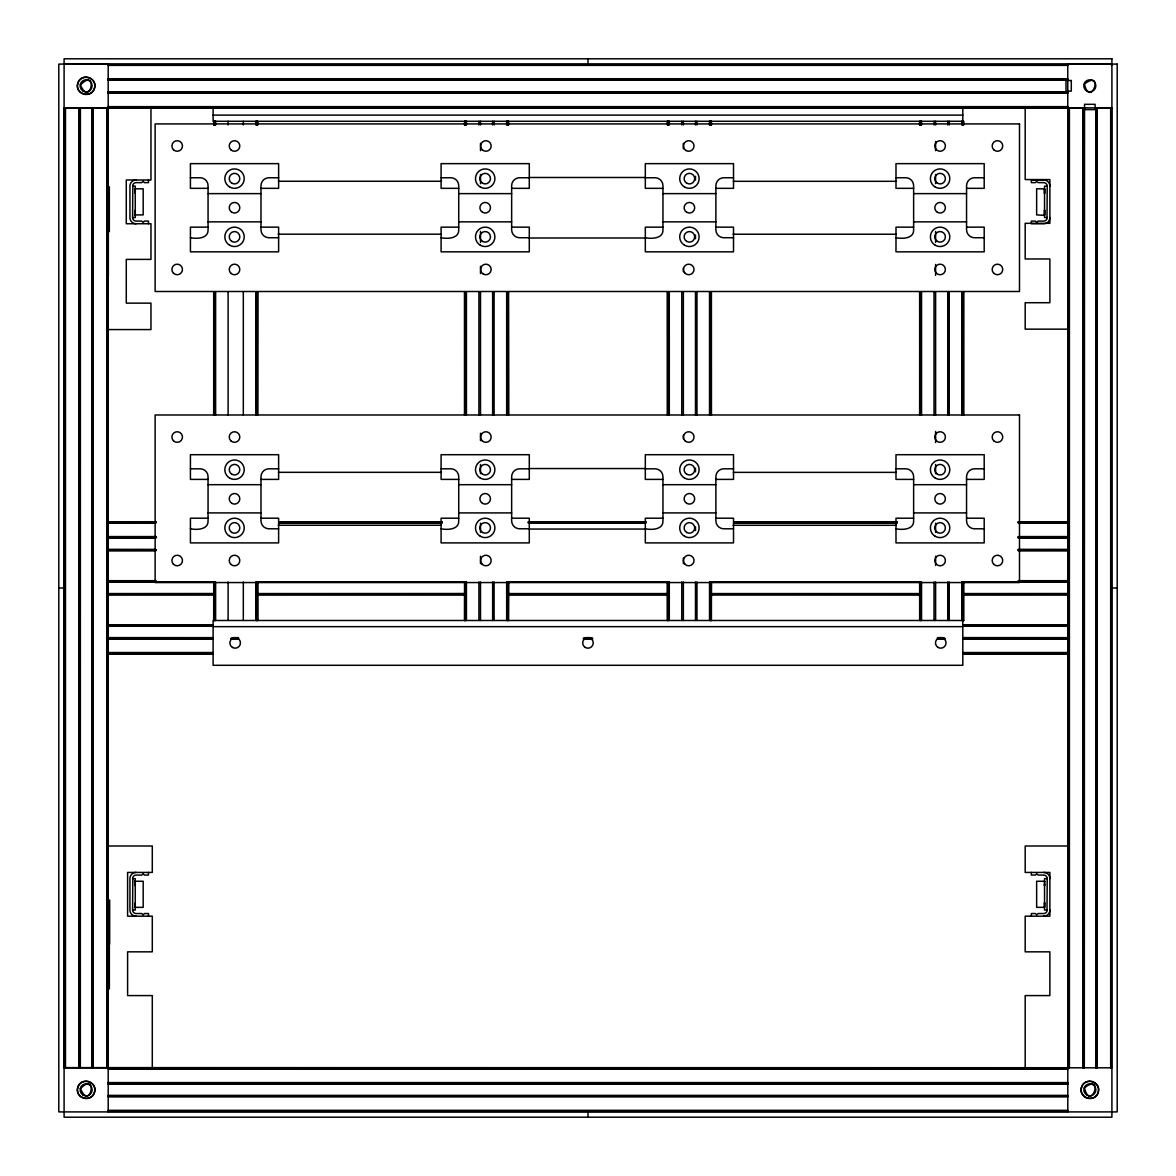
<?xml version="1.0" encoding="UTF-8"?>
<svg xmlns="http://www.w3.org/2000/svg" width="1176" height="1176" viewBox="0 0 1176 1176"><rect width="100%" height="100%" fill="white"/><g stroke="black" fill="none" stroke-linecap="round" stroke-linejoin="round"><path stroke-width="1.5" d="M108.192 652.033L108.192 639.479M108.192 637.995L108.192 625.882L212.782 625.911M108.192 624.28L108.192 595.394M108.192 593.909L108.192 581.782L214.605 581.826M108.192 580.194L108.192 551.294M108.192 549.809L108.192 537.682L155.893 537.726M108.192 536.094L108.192 523.614M135.255 213.165C135.255 220.059 135.255 205.359 135.255 212.253M135.255 191.468C135.255 198.391 135.24 183.632 135.255 190.556M135.255 905.608C135.269 912.37 135.24 897.861 135.255 904.697M135.255 883.911C135.269 890.805 135.24 876.105 135.255 883M1044.567 904.697L1044.553 902.507L1044.553 907.181M1044.567 881.75C1044.538 878.692 1044.567 890.276 1044.553 883.911M1067.808 637.995L1067.808 625.882L963.217 625.911M1067.808 593.909L1067.808 581.782L963.217 581.826M1067.808 549.809L1067.808 537.682L1018.269 537.726M1044.553 215.002L1044.553 210.063L1044.553 215.355L1036.644 214.914L1036.644 188.807L1044.582 188.807L1044.553 193.658L1044.553 188.983M148.47 223.734L148.47 221.088L144.413 221.088L143.09 222.411L141.767 221.088L136.122 221.088A3.528 3.528 0 0 1 132.594 217.56L132.8 184.955A3.528 3.528 0 0 1 136.122 182.633L141.767 182.633L143.09 181.31L144.413 182.633L148.47 182.633L148.47 179.987M148.47 916.178L148.47 913.532L144.413 913.532L143.09 914.855L141.767 913.532L136.122 913.532A3.528 3.528 0 0 1 132.594 910.003L132.8 877.399A3.528 3.528 0 0 1 136.122 875.076L141.767 875.076L143.09 873.753L144.413 875.076L148.47 875.076L148.47 872.43M1049.874 186.161A6.174 6.174 0 0 0 1049.036 183.074L1048.727 182.633A4.63 4.63 0 0 0 1047.228 181.119L1046.787 180.81A6.174 6.174 0 0 0 1043.7 179.987L1031.352 179.987L1031.352 182.633L1035.409 182.633L1036.732 181.31L1038.055 182.633L1043.7 182.633A3.528 3.528 0 0 1 1047.228 186.161L1047.007 218.765A3.528 3.528 0 0 1 1043.7 221.088L1038.055 221.088L1036.732 222.411L1035.409 221.088L1031.352 221.088L1031.352 223.734L1043.7 223.734A6.174 6.174 0 0 0 1046.787 222.911L1047.228 222.602A4.63 4.63 0 0 0 1048.727 221.088L1049.036 220.647A6.174 6.174 0 0 0 1049.874 217.56M1031.352 872.43L1031.352 875.076L1035.409 875.076L1036.732 873.753L1038.055 875.076L1043.7 875.076A3.528 3.528 0 0 1 1047.228 878.604L1047.007 911.209A3.528 3.528 0 0 1 1043.7 913.532L1038.055 913.532L1036.732 914.855L1035.409 913.532L1031.352 913.532L1031.352 916.178M1067.764 233.465L1068.308 232.069M1067.837 901.992L1068.396 900.595M108.148 245.946L107.604 247.283M108.192 273.699L107.633 275.037M108.163 914.472L107.604 915.81M108.192 942.226L107.633 943.564M1067.735 261.16L1068.278 259.822M1067.808 929.672L1068.367 928.334M64.092 63.754L108.192 63.754L108.192 1111.908M1111.864 63.754L1067.764 63.754L1067.764 109.618M108.148 64.518L1067.764 64.518M108.148 64.915L1067.764 64.915M108.148 65.371L1067.764 65.371M108.148 78.895L1067.764 78.895M108.148 79.351L1067.764 79.351M108.148 79.748L1067.764 79.748M108.148 80.041L1067.764 80.041M108.148 80.233L1065.926 80.233M108.148 91.787L1067.764 91.787M108.148 91.978L1067.764 91.978M108.148 92.272L1067.764 92.272M108.148 92.669L1067.764 92.669M108.148 93.124L1067.764 93.124M108.148 106.648L1067.764 106.648M108.148 107.104L1067.764 107.104M108.148 107.486L1067.764 107.486M64.092 107.854L1111.864 107.854M1067.764 107.942L64.342 108.001L64.342 1067.617L1067.808 1067.72M1067.999 108.192L1084.243 108.192L1084.066 1067.808M1111.82 108.192L1095.738 108.192L1095.738 1067.808M1084.522 109.618L1095.106 109.618L1095.106 104.326L1084.522 104.326L1084.316 1067.808M213.106 115.101L962.806 115.101M529.097 177.488L645.786 177.488M190.424 177.752L200.567 177.752A7.953 7.953 0 0 1 208.064 185.69L208.064 229.79C208.461 238.787 196.465 238.993 190.424 237.728M278.624 177.752L268.481 177.752A7.953 7.953 0 0 0 260.984 185.69L260.984 229.79A7.953 7.953 0 0 0 268.481 237.728L278.624 237.728M441.088 177.752L451.231 177.752A7.953 7.953 0 0 1 458.728 185.69L458.728 229.79C459.125 238.787 447.13 238.993 441.088 237.728M529.288 177.752L519.145 177.752A7.953 7.953 0 0 0 511.648 185.69L511.648 229.79A7.953 7.953 0 0 0 519.145 237.728L529.288 237.728M645.315 177.752L655.458 177.752A7.953 7.953 0 0 1 662.955 185.69L662.955 229.79C663.352 238.787 651.357 238.993 645.315 237.728M733.515 177.752L723.372 177.752A7.953 7.953 0 0 0 715.875 185.69L715.875 229.79A7.953 7.953 0 0 0 723.372 237.728L733.515 237.728M895.994 177.752L906.137 177.752A7.953 7.953 0 0 1 913.634 185.69L913.634 229.79C914.046 238.787 902.036 238.993 895.994 237.728M984.194 177.752L974.051 177.752A7.953 7.953 0 0 0 966.554 185.69L966.554 229.79A7.953 7.953 0 0 0 974.051 237.728L984.194 237.728M278.491 181.266L441.5 181.266M733.383 181.31L896.406 181.31M132.594 186.161L135.269 186.161L135.269 217.56L132.594 217.56M1047.228 186.161L1044.538 186.161L1044.538 217.56L1047.228 217.56M208.064 188.336L190.424 188.336L190.424 163.64L278.624 163.64L278.624 188.336L260.984 188.336M458.728 188.336L441.088 188.336L441.088 163.64L529.288 163.64L529.288 188.336L511.648 188.336M662.955 188.336L645.315 188.336L645.315 163.64L733.515 163.64L733.515 188.336L715.875 188.336M913.634 188.336L895.994 188.336L895.994 163.64L984.194 163.64L984.194 188.336L966.554 188.336M134.476 188.807L143.178 188.807L143.178 214.914L134.476 214.914M208.064 193.628L260.984 193.628M458.728 193.628L511.648 193.628M662.955 193.628L715.875 193.628M913.634 193.628L966.554 193.628M208.064 221.852L260.984 221.852M458.728 221.852L511.648 221.852M662.955 221.852L715.875 221.852M913.634 221.852L966.554 221.852M208.064 227.144L190.424 227.144L190.424 251.84L278.624 251.84L278.624 227.144L260.984 227.144M458.728 227.144L441.088 227.144L441.088 251.84L529.288 251.84L529.288 227.144L511.648 227.144M662.955 227.144L645.315 227.144L645.315 251.84L733.515 251.84L733.515 227.144L715.875 227.144M913.634 227.144L895.994 227.144L895.994 251.84L984.194 251.84L984.194 227.144L966.554 227.144M278.212 234.186L441.22 234.186M733.104 234.23L896.127 234.23M528.818 237.993L645.506 237.993M1068.543 329.148L1025.178 329.148L1025.178 302.717L1049.874 302.717L1049.874 258.97L1025.178 258.97L1025.178 223.308L1049.874 223.308L1049.874 179.561L1025.178 179.561L1025.178 108.354M107.604 329.574L150.969 329.574L150.969 303.143L126.273 303.143L126.273 259.396L150.969 259.396L150.969 223.734L126.273 223.734L126.273 179.987L150.969 179.987L150.969 106.957M529.097 468.548L645.786 468.548M190.424 468.812L200.567 468.812A7.953 7.953 0 0 1 208.064 476.75L208.064 520.85C208.461 529.847 196.465 530.053 190.424 528.788M278.624 468.812L268.481 468.812A7.953 7.953 0 0 0 260.984 476.75L260.984 520.85A7.953 7.953 0 0 0 268.481 528.788L278.624 528.788M441.088 468.812L451.231 468.812A7.953 7.953 0 0 1 458.728 476.75L458.728 520.85C459.125 529.847 447.13 530.053 441.088 528.788M529.288 468.812L519.145 468.812A7.953 7.953 0 0 0 511.648 476.75L511.648 520.85A7.953 7.953 0 0 0 519.145 528.788L529.288 528.788M645.315 468.812L655.458 468.812A7.953 7.953 0 0 1 662.955 476.75L662.955 520.85C663.352 529.847 651.357 530.053 645.315 528.788M733.515 468.812L723.372 468.812A7.953 7.953 0 0 0 715.875 476.75L715.875 520.85A7.953 7.953 0 0 0 723.372 528.788L733.515 528.788M895.994 468.812L906.137 468.812A7.953 7.953 0 0 1 913.634 476.75L913.634 520.85C914.046 529.847 902.036 530.053 895.994 528.788M984.194 468.812L974.051 468.812A7.953 7.953 0 0 0 966.554 476.75L966.554 520.85A7.953 7.953 0 0 0 974.051 528.788L984.194 528.788M278.491 472.326L441.5 472.326M733.383 472.37L896.406 472.37M208.064 479.396L190.424 479.396L190.424 454.7L278.624 454.7L278.624 479.396L260.984 479.396M458.728 479.396L441.088 479.396L441.088 454.7L529.288 454.7L529.288 479.396L511.648 479.396M662.955 479.396L645.315 479.396L645.315 454.7L733.515 454.7L733.515 479.396L715.875 479.396M913.634 479.396L895.994 479.396L895.994 454.7L984.194 454.7L984.194 479.396L966.554 479.396M208.064 484.688L260.984 484.688M458.728 484.688L511.648 484.688M662.955 484.688L715.875 484.688M913.634 484.688L966.554 484.688M208.064 512.912L260.984 512.912M458.728 512.912L511.648 512.912M662.955 512.912L715.875 512.912M913.634 512.912L966.554 512.912M208.064 518.204L190.424 518.204L190.424 542.9L278.624 542.9L278.624 518.204L260.984 518.204M458.728 518.204L441.088 518.204L441.088 542.9L529.288 542.9L529.288 518.204L511.648 518.204M662.955 518.204L645.315 518.204L645.315 542.9L733.515 542.9L733.515 518.204L715.875 518.204M913.634 518.204L895.994 518.204L895.994 542.9L984.194 542.9L984.194 518.204L966.554 518.204M108.192 521.762L155.893 521.732M278.83 521.762L442.132 521.909M528.362 521.909L645.8 521.762M733.868 521.762L897.17 521.732M1018.269 521.732L1067.808 521.909M108.192 521.938L155.893 521.953M278.83 521.938L442.132 521.953M528.362 521.938L645.8 521.938M733.868 521.953L897.17 521.938M1018.269 521.953L1067.808 521.938M108.192 522.217L155.893 522.217M278.83 522.217L442.132 522.217M528.362 522.217L645.8 522.247M733.868 522.247L897.17 522.247M1018.269 522.217L1067.808 522.217M108.192 522.629L155.893 522.6M278.83 522.6L442.132 522.629M528.362 522.644L645.8 522.629M733.868 522.6L897.17 522.644M1018.269 522.6L1067.808 522.6M108.192 523.055L155.893 523.055M278.83 523.055L442.132 523.055M528.362 523.055L645.8 523.055M733.868 523.055L897.17 523.055M1018.269 523.055L1067.808 523.055M278.212 525.246L441.22 525.246M733.104 525.29L896.127 525.29M528.818 529.053L645.506 529.053M108.192 536.579L155.893 536.579M1018.269 536.579L1067.808 536.579M108.192 537.035L155.893 537.035M1018.269 537.035L1067.808 537.035M108.192 537.197L155.893 537.197M1018.269 537.197L1067.808 537.197M108.192 537.432L155.893 537.432M1018.269 537.432L1067.808 537.432M108.192 537.917L155.893 537.917M1018.269 537.917L1067.808 537.917M108.192 549.413L155.893 549.471M1018.269 549.413L1067.808 549.471M108.192 549.662L155.893 549.662M1018.269 549.662L1067.808 549.662M108.192 549.956L155.893 549.956M1018.269 549.956L1067.808 549.956M108.192 550.353L155.893 550.353M1018.269 550.353L1067.808 550.353M108.192 550.809L155.893 550.809M1018.269 550.809L1067.808 550.809M108.192 580.679L155.893 580.679M1018.269 580.679L1067.808 580.679M108.192 581.135L155.893 581.135M1018.269 581.135L1067.808 581.135M108.192 581.532L155.893 581.532M1018.269 581.532L1067.808 581.532M256.809 581.826L465.99 581.826M508.179 581.826L667.821 581.826M710.01 581.826L921.028 581.826M108.192 582.076L214.605 582.017L214.62 620.487M465.99 582.076L256.809 582.017L256.794 620.487M508.179 582.017L667.821 582.017M921.028 582.076L710.01 582.017L710.01 620.487M1067.808 582.076L963.217 582.017L963.115 620.487M58.8 588L64.092 588M1111.908 588L1117.2 588M108.192 593.571L214.605 593.513M256.809 593.571L465.99 593.513M508.179 593.571L667.821 593.571M710.01 593.571L921.028 593.571M963.217 593.571L1067.808 593.513M108.192 593.762L214.605 593.762M256.809 593.762L465.99 593.762M508.179 593.762L667.821 593.762M710.01 593.762L921.028 593.762M963.217 593.762L1067.808 593.762M108.192 594.056L214.605 594.056M256.809 594.056L465.99 594.056M508.179 594.056L667.821 594.056M710.01 594.056L921.028 594.056M963.217 594.056L1067.808 594.056M108.192 594.453L214.605 594.453M256.809 594.453L465.99 594.453M508.179 594.453L667.821 594.453M710.01 594.394L921.028 594.453M963.217 594.453L1067.808 594.453M108.192 594.909L214.605 594.909M256.809 594.909L465.99 594.909M508.179 594.909L667.821 594.909M710.01 594.909L921.028 594.909M963.217 594.909L1067.808 594.909M963.688 620.487L213.106 620.487L213.106 665.293L962.806 665.293L962.806 620.487M108.192 624.765L212.782 624.765M963.217 624.765L1067.808 624.765M108.192 625.617L212.782 625.617M963.217 625.617L1067.808 625.617M108.192 626.102L212.782 626.161M963.217 626.161L1067.808 626.102M213.106 626.661L962.806 626.661M108.192 637.598L212.782 637.657M232.966 637.657L238.463 637.657M585.251 637.657L590.749 637.657M937.537 637.657L943.034 637.657M963.217 637.598L1067.808 637.657M108.192 637.848L212.782 637.848M232.966 637.848L238.463 637.848M585.251 637.848L590.749 637.848M937.537 637.848L943.034 637.848M963.217 637.848L1067.808 637.848M108.192 638.156L212.782 638.156M231.128 638.156L238.463 638.156M583.414 638.156L592.586 638.156M937.537 638.156L944.872 638.156M963.217 638.156L1067.808 638.156M108.192 638.539L212.782 638.539M231.128 638.539L238.463 638.539M583.414 638.539L592.586 638.539M937.537 638.539L944.872 638.539M963.217 638.539L1067.808 638.539M108.192 638.994L212.782 638.994M231.128 638.994L238.463 638.994M583.414 638.994L592.586 638.994M937.537 638.994L944.872 638.994M963.217 638.994L1067.808 638.994M108.192 652.518L212.782 652.518M963.217 652.518L1067.808 652.518M108.192 652.974L212.782 652.974M963.217 652.974L1067.808 652.974M108.192 653.371L212.782 653.4M963.217 653.4L1067.808 653.4M212.782 653.665L108.192 653.694L212.782 653.885M963.217 653.694L1067.808 653.694L963.217 653.885M107.119 846L152.292 846L152.292 872.43L127.596 872.43L127.596 916.178L152.292 916.178L152.292 951.84L127.596 951.84L127.596 995.587L152.292 995.587L152.292 1068.602M1068.543 846L1025.178 846L1025.178 872.43L1049.874 872.43L1049.874 916.178L1025.178 916.178L1025.178 951.84L1049.874 951.84L1049.874 995.587L1025.178 995.587L1025.178 1068.602M132.594 878.604L135.269 878.604L135.269 910.003L132.594 910.003M1047.228 878.604L1044.538 878.604L1044.538 910.003L1047.228 910.003M134.476 881.25L143.178 881.25L143.178 907.357L134.476 907.357M1044.582 881.25L1036.644 881.25L1036.644 907.357L1044.582 907.357M64.092 1067.808L1111.908 1067.808M108.192 1068.205L1067.808 1068.205M108.192 1068.587L1067.808 1068.587M108.192 1069.043L1067.808 1069.043M108.192 1082.582L1067.808 1082.582M108.192 1083.037L1067.808 1083.037M108.192 1083.419L1067.808 1083.419M108.192 1083.728L1067.808 1083.728M108.192 1095.473L1067.808 1095.473M108.192 1095.65L1067.808 1095.65M108.192 1095.958L1067.808 1095.958M108.192 1096.341L1067.808 1096.341M108.192 1096.796L1067.808 1096.796M108.192 1110.32L1067.808 1110.32M108.192 1110.776L1067.808 1110.776M108.192 1111.173L1067.808 1111.173M108.192 1111.467L1067.808 1111.467M1110.894 64.224L1111.761 65.371M1068.322 247.283L1067.764 245.946M1068.278 275.037L1067.735 273.699M1068.396 915.81L1067.837 914.472M1068.367 943.564L1067.808 942.226M107.604 232.069L108.148 233.465M107.633 259.822L108.192 261.16M107.604 900.595L108.163 901.992M107.633 928.334L108.192 929.672M1044.553 905.608L1044.553 906.475M1111.511 108.192L1111.511 1067.808M1111.129 108.192L1111.129 1067.808M1110.673 108.192L1110.673 1067.808M1097.135 108.192L1097.135 1067.808M1096.679 108.192L1096.679 1067.808M1096.297 108.192L1096.297 1067.808M1095.988 108.192L1095.812 1067.808M1083.757 108.192L1083.757 1067.808M1083.375 108.192L1083.375 1067.808M1082.92 108.192L1082.92 1067.808M1069.396 108.192L1069.396 1067.808M1068.94 108.192L1068.94 1067.808M1068.543 108.192L1068.543 1067.808M1068.278 108.192L1068.278 1067.808M1068.087 108.192L1068.102 1067.808M1067.808 231.069L1067.808 275.169M1067.837 328.222L1067.837 845.647M1067.808 899.978L1067.808 944.078M1067.808 1066.044L1067.808 1111.908M963.658 124.95L963.688 121.275L213.106 121.275L213.106 106.942M963.658 291.971L963.688 414.937M963.658 581.944L963.658 620.487M963.438 121.275L963.409 124.95M963.438 291.971L963.409 414.937M963.438 581.944L963.409 620.487M963.144 121.275L963.115 124.95M963.115 291.971L963.144 414.937M962.806 106.942L962.806 121.275M962.747 121.275L962.718 124.95M962.718 291.971L962.747 414.937M962.747 581.944L962.718 620.487M962.262 121.275L962.262 124.95M962.262 291.971L962.262 414.937M962.262 581.944L962.262 620.487M961.777 121.275L961.777 124.95M961.777 291.971L961.777 414.937M961.777 581.944L961.777 620.487M949.223 121.275L949.223 124.95M949.223 291.971L949.223 414.937M949.223 581.944L949.223 620.487M947.738 121.275L947.738 124.95M947.738 291.971L947.738 414.937M947.738 581.944L947.738 620.487M935.611 121.275L935.611 124.95M935.611 141.473L935.611 150.646M935.611 174.504L935.611 183.677M935.611 231.407L935.611 242.418M935.611 264.438L935.611 275.449M935.611 291.971L935.611 414.937M935.611 431.445L935.611 442.47M935.611 464.491L935.611 473.663M935.611 523.217L935.611 532.39M935.611 556.248L935.611 565.435M935.611 581.944L935.611 620.487M934.023 121.275L934.023 124.95M934.023 291.971L934.023 414.937M934.023 581.944L934.023 620.487M921.543 121.275L921.543 124.95M921.543 291.971L921.543 414.937M921.543 581.944L921.543 620.487M920.984 121.275L920.984 124.95M920.984 291.971L920.984 414.937M920.984 581.944L920.984 620.487M920.529 121.275L920.529 124.95M920.529 291.971L920.529 414.937M920.529 581.944L920.529 620.487M920.176 121.275L920.147 124.95M920.176 291.971L920.147 414.937M920.176 581.944L920.147 620.487M919.867 291.971L919.691 414.937L919.632 291.971M919.867 581.944L919.691 620.487L919.632 581.944M711.406 121.275L711.406 124.95M711.406 291.971L711.436 414.937M711.436 581.944L711.406 620.487M711.186 121.275L711.157 124.95M711.157 291.971L711.186 414.937M711.348 581.944L711.157 620.487M710.863 121.275L710.863 124.95M710.863 291.971L710.863 414.937M710.863 581.944L710.863 620.487M710.466 121.275L710.466 124.95M710.466 291.971L710.466 414.937M710.466 581.944L710.466 620.487M710.01 121.275L710.01 124.95M710.01 291.971L710.01 414.937M709.525 121.275L709.525 124.95M709.525 291.971L709.525 414.937M709.525 581.944L709.525 620.487M696.971 121.275L696.971 124.95M696.971 291.971L696.971 414.937M696.971 581.944L696.971 620.487M695.486 121.275L695.486 124.95M695.486 176.341L695.486 180.016M695.486 235.068L695.486 238.743M695.486 291.971L695.486 414.937M695.486 468.166L695.486 471.826M695.486 526.892L695.486 530.567M695.486 581.944L695.486 620.487M683.359 121.275L683.359 124.95M683.359 143.31L683.359 148.808M683.359 268.113L683.359 271.774M683.359 291.971L683.359 414.937M683.359 435.12L683.359 438.795M683.359 558.085L683.359 563.598M683.359 581.944L683.359 620.487M681.771 121.275L681.771 124.95M681.771 291.971L681.771 414.937M681.771 581.944L681.771 620.487M669.291 121.275L669.291 124.95M669.291 291.971L669.291 414.937M669.291 581.944L669.291 620.487M668.732 121.275L668.732 124.95M668.732 291.971L668.732 414.937M668.732 581.944L668.732 620.487M668.277 121.275L668.277 124.95M668.277 291.971L668.277 414.937M668.277 581.944L668.277 620.487M667.894 121.275L667.894 124.95M667.894 291.971L667.894 414.937M667.894 581.944L667.894 620.487M667.586 121.275L667.586 124.95M667.586 291.971L667.586 414.937M667.586 581.944L667.586 620.487M667.336 121.275L667.336 124.95M667.38 291.971L667.409 414.937M667.336 581.944L667.38 620.487M588 58.8L588 64.092M588 1111.908L588 1117.2M508.576 121.275L508.576 124.95M508.546 291.971L508.576 414.937M508.576 581.944L508.546 620.487M508.297 121.275L508.326 124.95M508.297 291.971L508.488 414.937M508.517 581.944L508.297 620.487M508.032 121.275L508.003 124.95M508.003 291.971L508.032 414.937M508.032 581.944L508.003 620.487M507.606 121.275L507.635 124.95M507.635 291.971L507.606 414.937M507.635 581.944L507.606 620.487M507.15 121.275L507.15 124.95M507.15 291.971L507.15 414.937M507.15 581.944L507.15 620.487M506.665 121.275L506.665 124.95M506.665 291.971L506.665 414.937M506.665 581.944L506.665 620.487M494.111 121.275L494.111 124.95M494.111 291.971L494.111 414.937M494.111 581.944L494.111 620.487M492.626 121.275L492.626 124.95M492.626 291.971L492.626 414.937M492.626 581.944L492.626 620.487M480.499 121.275L480.499 124.95M480.499 143.31L480.499 150.646M480.499 174.504L480.499 183.677M480.499 231.407L480.499 242.418M480.499 266.276L480.499 273.611M480.499 291.971L480.499 414.937M480.499 433.282L480.499 440.632M480.499 464.491L480.499 473.663M480.499 523.217L480.499 532.39M480.499 556.248L480.499 563.598M480.499 581.944L480.499 620.487M478.911 121.275L478.911 124.95M478.911 291.971L478.911 414.937M478.911 581.944L478.911 620.487M466.431 121.275L466.431 124.95M466.431 291.971L466.431 414.937M466.431 581.944L466.431 620.487M465.872 121.275L465.872 124.95M465.872 291.971L465.872 414.937M465.872 581.944L465.872 620.487M465.417 121.275L465.417 124.95M465.417 291.971L465.417 414.937M465.417 581.944L465.417 620.487M465.064 121.275L465.035 124.95M465.064 291.971L465.035 414.937M465.064 581.944L465.035 620.487M464.755 121.275L464.726 124.95M464.755 291.971L464.726 414.937M464.755 581.944L464.726 620.487M464.579 121.275L464.549 124.95M464.476 291.971L464.52 414.937M464.549 581.944L464.476 620.487M257.735 121.275L257.779 124.95M257.779 291.971L257.676 414.937M257.735 581.944L257.779 620.487M257.515 121.275L257.485 124.95M257.515 291.971L257.485 414.937M257.515 581.944L257.485 620.487M257.191 121.275L257.221 124.95M257.221 291.971L257.191 414.937M257.191 581.944L257.221 620.487M256.794 121.275L256.794 124.95M256.794 291.971L256.794 414.937M256.339 121.275L256.339 124.95M256.339 291.971L256.339 414.937M256.339 581.944L256.339 620.487M255.854 121.275L255.854 124.95M255.854 291.971L255.854 414.937M255.854 581.944L255.854 620.487M243.314 121.275L243.314 124.95M243.314 291.971L243.314 414.937M243.314 581.944L243.314 620.487M228.1 121.275L228.1 124.95M228.1 291.971L228.1 414.937M228.1 581.944L228.1 620.487M215.62 121.275L215.62 124.95M215.62 291.971L215.62 414.937M215.62 581.944L215.62 620.487M215.076 121.275L215.076 124.95M215.076 291.971L215.076 414.937M215.076 581.944L215.076 620.487M214.62 121.275L214.62 124.95M214.62 291.971L214.62 414.937M214.252 121.275L214.223 124.95M214.252 291.971L214.223 414.937M214.223 581.944L214.252 620.487M213.959 121.275L213.929 124.95M213.959 291.971L213.929 414.937M213.959 581.944L213.929 620.487M213.679 121.275L213.738 124.95M213.709 291.971L213.679 414.937M213.738 581.944L213.679 620.487M109.662 899.978L109.662 944.078M109.324 186.808L109.324 231.613M109.353 944.078L109.353 988.884M108.339 231.496L108.339 275.596M107.898 108.001L107.913 1067.617M107.633 108.001L107.604 1067.617M107.222 108.001L107.222 1067.617M106.766 108.001L106.766 1067.617M93.227 108.001L93.227 1067.617M92.772 108.001L92.772 1067.617M92.389 108.001L92.389 1067.617M92.081 108.001L92.081 1067.617M91.904 108.001L91.831 1067.617M80.409 108.001L80.335 1067.617M80.159 108.001L80.159 1067.617M79.85 108.001L79.85 1067.617M79.63 108.001L79.63 1067.617M79.468 108.001L79.468 1067.617M79.013 108.001L79.013 1067.617M65.488 108.001L65.488 1067.617M65.033 108.001L65.033 1067.617M64.636 108.001L64.636 1067.617M1043.7 872.43A6.174 6.174 0 0 1 1046.787 873.253L1047.228 873.562A4.63 4.63 0 0 1 1048.727 875.076L1049.036 875.517A6.174 6.174 0 0 1 1049.874 878.604M1049.874 910.003A6.174 6.174 0 0 1 1049.036 913.09L1048.727 913.532A4.63 4.63 0 0 1 1047.228 915.046L1046.787 915.354A6.174 6.174 0 0 1 1043.7 916.178M136.122 916.178A6.174 6.174 0 0 1 133.035 915.354L132.594 915.046A4.63 4.63 0 0 1 131.08 913.532L130.771 913.09A6.174 6.174 0 0 1 129.948 910.003L129.948 878.604A6.174 6.174 0 0 1 130.771 875.517L131.08 875.076A4.63 4.63 0 0 1 132.594 873.562L133.035 873.253A6.174 6.174 0 0 1 136.122 872.43M136.122 223.734A6.174 6.174 0 0 1 133.035 222.911L132.594 222.602A4.63 4.63 0 0 1 131.08 221.088L130.771 220.647A6.174 6.174 0 0 1 129.948 217.56L129.948 186.161A6.174 6.174 0 0 1 130.771 183.074L131.08 182.633A4.63 4.63 0 0 1 132.594 181.119L133.035 180.81A6.174 6.174 0 0 1 136.122 179.987M80.512 84.951C90.376 108.648 98.563 66.224 80.512 84.951M80.512 1088.623C90.376 1112.349 98.563 1069.91 80.512 1088.623M77.719 83.555C74.426 94.242 92.066 98.975 94.55 88.053C97.858 77.366 80.218 72.633 77.719 83.555M77.734 1087.609C74.426 1098.296 92.066 1103.029 94.55 1092.107C97.858 1081.42 80.218 1076.687 77.734 1087.609M1081.45 1087.609C1078.142 1098.296 1095.782 1103.029 1098.266 1092.107C1101.574 1081.42 1083.934 1076.687 1081.45 1087.609M1084.404 84.113C1090.314 109.118 1105.146 68.135 1084.404 84.113M1084.478 1087.8C1090.387 1112.805 1105.219 1071.836 1084.478 1087.8M1111.908 58.8L64.092 58.8L64.092 1117.2L1111.908 1117.2L1111.908 58.8M1117.2 64.092L58.8 64.092L58.8 1111.908L1117.2 1111.908L1117.2 64.092M1071.292 80.512L1066 80.512L1066 91.096L1071.292 91.096L1071.292 80.512M1019.489 123.921L155.129 123.921L155.129 291.501L1019.489 291.501L1019.489 123.921M1019.489 414.981L155.129 414.981L155.129 582.561L1019.489 582.561L1019.489 414.981M212.782 625.22L108.192 625.22L212.782 625.382M1067.808 625.22L963.217 625.22L1067.808 625.382M1067.808 1083.905L108.192 1083.905L1067.808 1083.978M919.661 124.95L919.691 121.275L919.632 124.95M232.51 647.476A5.292 5.292 0 0 0 240.448 642.89A5.292 5.292 0 0 0 232.51 638.318A5.292 5.292 0 0 0 232.51 647.476M585.31 647.476A5.292 5.292 0 0 0 593.248 642.89A5.292 5.292 0 0 0 585.31 638.318A5.292 5.292 0 0 0 585.31 647.476M938.11 647.476A5.292 5.292 0 0 0 946.048 642.89A5.292 5.292 0 0 0 938.11 638.318A5.292 5.292 0 0 0 938.11 647.476M482.542 212.327A5.292 5.292 0 0 0 490.48 207.74A5.292 5.292 0 0 0 482.542 203.154A5.292 5.292 0 0 0 482.542 212.327M480.337 245.24A9.702 9.702 0 0 0 494.89 236.846A9.702 9.702 0 0 0 480.337 228.438A9.702 9.702 0 0 0 480.337 245.24M482.542 241.433A5.292 5.292 0 0 0 490.48 236.846A5.292 5.292 0 0 0 482.542 232.26A5.292 5.292 0 0 0 482.542 241.433M482.542 183.221A5.292 5.292 0 0 0 490.48 178.634A5.292 5.292 0 0 0 482.542 174.048A5.292 5.292 0 0 0 482.542 183.221M480.337 187.028A9.702 9.702 0 0 0 494.89 178.634A9.702 9.702 0 0 0 480.337 170.226A9.702 9.702 0 0 0 480.337 187.028M83.114 1095.091A6.042 6.042 0 0 0 92.184 1089.858A6.042 6.042 0 0 0 83.114 1084.625A6.042 6.042 0 0 0 83.114 1095.091M81.791 1097.399A8.717 8.717 0 0 0 94.859 1089.858A8.717 8.717 0 0 0 81.791 1082.317A8.717 8.717 0 0 0 81.791 1097.399M231.878 503.387A5.292 5.292 0 0 0 239.816 498.8A5.292 5.292 0 0 0 231.878 494.214A5.292 5.292 0 0 0 231.878 503.387M229.673 536.3A9.702 9.702 0 0 0 244.226 527.906A9.702 9.702 0 0 0 229.673 519.498A9.702 9.702 0 0 0 229.673 536.3M231.878 532.493A5.292 5.292 0 0 0 239.816 527.906A5.292 5.292 0 0 0 231.878 523.32A5.292 5.292 0 0 0 231.878 532.493M231.878 474.281A5.292 5.292 0 0 0 239.816 469.694A5.292 5.292 0 0 0 231.878 465.108A5.292 5.292 0 0 0 231.878 474.281M229.673 478.088A9.702 9.702 0 0 0 244.226 469.694A9.702 9.702 0 0 0 229.673 461.286A9.702 9.702 0 0 0 229.673 478.088M686.769 212.327A5.292 5.292 0 0 0 694.707 207.74A5.292 5.292 0 0 0 686.769 203.154A5.292 5.292 0 0 0 686.769 212.327M684.564 245.24A9.702 9.702 0 0 0 699.117 236.846A9.702 9.702 0 0 0 684.564 228.438A9.702 9.702 0 0 0 684.564 245.24M686.769 241.433A5.292 5.292 0 0 0 694.707 236.846A5.292 5.292 0 0 0 686.769 232.26A5.292 5.292 0 0 0 686.769 241.433M686.769 183.221A5.292 5.292 0 0 0 694.707 178.634A5.292 5.292 0 0 0 686.769 174.048A5.292 5.292 0 0 0 686.769 183.221M684.564 187.028A9.702 9.702 0 0 0 699.117 178.634A9.702 9.702 0 0 0 684.564 170.226A9.702 9.702 0 0 0 684.564 187.028M482.542 503.387A5.292 5.292 0 0 0 490.48 498.8A5.292 5.292 0 0 0 482.542 494.214A5.292 5.292 0 0 0 482.542 503.387M480.337 536.3A9.702 9.702 0 0 0 494.89 527.906A9.702 9.702 0 0 0 480.337 519.498A9.702 9.702 0 0 0 480.337 536.3M482.542 532.493A5.292 5.292 0 0 0 490.48 527.906A5.292 5.292 0 0 0 482.542 523.32A5.292 5.292 0 0 0 482.542 532.493M482.542 474.281A5.292 5.292 0 0 0 490.48 469.694A5.292 5.292 0 0 0 482.542 465.108A5.292 5.292 0 0 0 482.542 474.281M480.337 478.088A9.702 9.702 0 0 0 494.89 469.694A9.702 9.702 0 0 0 480.337 461.286A9.702 9.702 0 0 0 480.337 478.088M937.448 503.387A5.292 5.292 0 0 0 945.386 498.8A5.292 5.292 0 0 0 937.448 494.214A5.292 5.292 0 0 0 937.448 503.387M935.243 536.3A9.702 9.702 0 0 0 949.796 527.906A9.702 9.702 0 0 0 935.243 519.498A9.702 9.702 0 0 0 935.243 536.3M937.448 532.493A5.292 5.292 0 0 0 945.386 527.906A5.292 5.292 0 0 0 937.448 523.32A5.292 5.292 0 0 0 937.448 532.493M937.448 474.281A5.292 5.292 0 0 0 945.386 469.694A5.292 5.292 0 0 0 937.448 465.108A5.292 5.292 0 0 0 937.448 474.281M935.243 478.088A9.702 9.702 0 0 0 949.796 469.694A9.702 9.702 0 0 0 935.243 461.286A9.702 9.702 0 0 0 935.243 478.088M686.769 503.387A5.292 5.292 0 0 0 694.707 498.8A5.292 5.292 0 0 0 686.769 494.214A5.292 5.292 0 0 0 686.769 503.387M684.564 536.3A9.702 9.702 0 0 0 699.117 527.906A9.702 9.702 0 0 0 684.564 519.498A9.702 9.702 0 0 0 684.564 536.3M686.769 532.493A5.292 5.292 0 0 0 694.707 527.906A5.292 5.292 0 0 0 686.769 523.32A5.292 5.292 0 0 0 686.769 532.493M686.769 474.281A5.292 5.292 0 0 0 694.707 469.694A5.292 5.292 0 0 0 686.769 465.108A5.292 5.292 0 0 0 686.769 474.281M684.564 478.088A9.702 9.702 0 0 0 699.117 469.694A9.702 9.702 0 0 0 684.564 461.286A9.702 9.702 0 0 0 684.564 478.088M83.084 91.037A6.042 6.042 0 0 0 92.14 85.804A6.042 6.042 0 0 0 83.084 80.571A6.042 6.042 0 0 0 83.084 91.037M81.776 93.345A8.717 8.717 0 0 0 94.844 85.804A8.717 8.717 0 0 0 81.776 78.263A8.717 8.717 0 0 0 81.776 93.345M1086.83 1095.091A6.042 6.042 0 0 0 1095.9 1089.858A6.042 6.042 0 0 0 1086.83 1084.625A6.042 6.042 0 0 0 1086.83 1095.091M937.448 212.327A5.292 5.292 0 0 0 945.386 207.74A5.292 5.292 0 0 0 937.448 203.154A5.292 5.292 0 0 0 937.448 212.327M935.243 245.24A9.702 9.702 0 0 0 949.796 236.846A9.702 9.702 0 0 0 935.243 228.438A9.702 9.702 0 0 0 935.243 245.24M937.448 241.433A5.292 5.292 0 0 0 945.386 236.846A5.292 5.292 0 0 0 937.448 232.26A5.292 5.292 0 0 0 937.448 241.433M937.448 183.221A5.292 5.292 0 0 0 945.386 178.634A5.292 5.292 0 0 0 937.448 174.048A5.292 5.292 0 0 0 937.448 183.221M935.243 187.028A9.702 9.702 0 0 0 949.796 178.634A9.702 9.702 0 0 0 935.243 170.226A9.702 9.702 0 0 0 935.243 187.028M231.878 212.327A5.292 5.292 0 0 0 239.816 207.74A5.292 5.292 0 0 0 231.878 203.154A5.292 5.292 0 0 0 231.878 212.327M229.673 245.24A9.702 9.702 0 0 0 244.226 236.846A9.702 9.702 0 0 0 229.673 228.438A9.702 9.702 0 0 0 229.673 245.24M231.878 241.433A5.292 5.292 0 0 0 239.816 236.846A5.292 5.292 0 0 0 231.878 232.26A5.292 5.292 0 0 0 231.878 241.433M231.878 183.221A5.292 5.292 0 0 0 239.816 178.634A5.292 5.292 0 0 0 231.878 174.048A5.292 5.292 0 0 0 231.878 183.221M229.673 187.028A9.702 9.702 0 0 0 244.226 178.634A9.702 9.702 0 0 0 229.673 170.226A9.702 9.702 0 0 0 229.673 187.028M230.775 149.719A5.292 5.292 0 0 0 239.625 147.353A5.292 5.292 0 0 0 233.142 140.87A5.292 5.292 0 0 0 230.775 149.719M482.145 149.719A5.292 5.292 0 0 0 490.995 147.353A5.292 5.292 0 0 0 484.512 140.87A5.292 5.292 0 0 0 482.145 149.719M483.233 274.037A5.292 5.292 0 0 0 491.171 269.451A5.292 5.292 0 0 0 483.233 264.879A5.292 5.292 0 0 0 483.233 274.037M173.445 149.719A5.292 5.292 0 0 0 182.295 147.353A5.292 5.292 0 0 0 175.812 140.87A5.292 5.292 0 0 0 173.445 149.719M173.445 273.2A5.292 5.292 0 0 0 182.295 270.833A5.292 5.292 0 0 0 175.812 264.35A5.292 5.292 0 0 0 173.445 273.2M230.775 273.2A5.292 5.292 0 0 0 239.625 270.833A5.292 5.292 0 0 0 233.142 264.35A5.292 5.292 0 0 0 230.775 273.2M686.093 150.557A5.292 5.292 0 0 0 694.031 145.971A5.292 5.292 0 0 0 686.093 141.399A5.292 5.292 0 0 0 686.093 150.557M685.005 273.2A5.292 5.292 0 0 0 693.855 270.833A5.292 5.292 0 0 0 687.372 264.35A5.292 5.292 0 0 0 685.005 273.2M936.375 149.719A5.292 5.292 0 0 0 945.225 147.353A5.292 5.292 0 0 0 938.742 140.87A5.292 5.292 0 0 0 936.375 149.719M936.375 273.2A5.292 5.292 0 0 0 945.225 270.833A5.292 5.292 0 0 0 938.742 264.35A5.292 5.292 0 0 0 936.375 273.2M993.705 149.719A5.292 5.292 0 0 0 1002.555 147.353A5.292 5.292 0 0 0 996.072 140.87A5.292 5.292 0 0 0 993.705 149.719M993.705 273.2A5.292 5.292 0 0 0 1002.555 270.833A5.292 5.292 0 0 0 996.072 264.35A5.292 5.292 0 0 0 993.705 273.2M1086.8 91.037A6.042 6.042 0 0 0 1095.856 85.804A6.042 6.042 0 0 0 1086.8 80.571A6.042 6.042 0 0 0 1086.8 91.037M1085.507 1097.399A8.717 8.717 0 0 0 1098.575 1089.858A8.717 8.717 0 0 0 1085.507 1082.317A8.717 8.717 0 0 0 1085.507 1097.399M230.775 440.78A5.292 5.292 0 0 0 239.625 438.413A5.292 5.292 0 0 0 233.142 431.93A5.292 5.292 0 0 0 230.775 440.78M482.145 440.78A5.292 5.292 0 0 0 490.995 438.413A5.292 5.292 0 0 0 484.512 431.93A5.292 5.292 0 0 0 482.145 440.78M482.145 564.26A5.292 5.292 0 0 0 490.995 561.893A5.292 5.292 0 0 0 484.512 555.41A5.292 5.292 0 0 0 482.145 564.26M173.445 440.78A5.292 5.292 0 0 0 182.295 438.413A5.292 5.292 0 0 0 175.812 431.93A5.292 5.292 0 0 0 173.445 440.78M173.445 564.26A5.292 5.292 0 0 0 182.295 561.893A5.292 5.292 0 0 0 175.812 555.41A5.292 5.292 0 0 0 173.445 564.26M230.775 564.26A5.292 5.292 0 0 0 239.625 561.893A5.292 5.292 0 0 0 233.142 555.41A5.292 5.292 0 0 0 230.775 564.26M685.005 440.78A5.292 5.292 0 0 0 693.855 438.413A5.292 5.292 0 0 0 687.372 431.93A5.292 5.292 0 0 0 685.005 440.78M685.005 564.26A5.292 5.292 0 0 0 693.855 561.893A5.292 5.292 0 0 0 687.372 555.41A5.292 5.292 0 0 0 685.005 564.26M936.375 440.78A5.292 5.292 0 0 0 945.225 438.413A5.292 5.292 0 0 0 938.742 431.93A5.292 5.292 0 0 0 936.375 440.78M936.375 564.26A5.292 5.292 0 0 0 945.225 561.893A5.292 5.292 0 0 0 938.742 555.41A5.292 5.292 0 0 0 936.375 564.26M993.705 440.78A5.292 5.292 0 0 0 1002.555 438.413A5.292 5.292 0 0 0 996.072 431.93A5.292 5.292 0 0 0 993.705 440.78M993.705 564.26A5.292 5.292 0 0 0 1002.555 561.893A5.292 5.292 0 0 0 996.072 555.41A5.292 5.292 0 0 0 993.705 564.26"/></g></svg>
